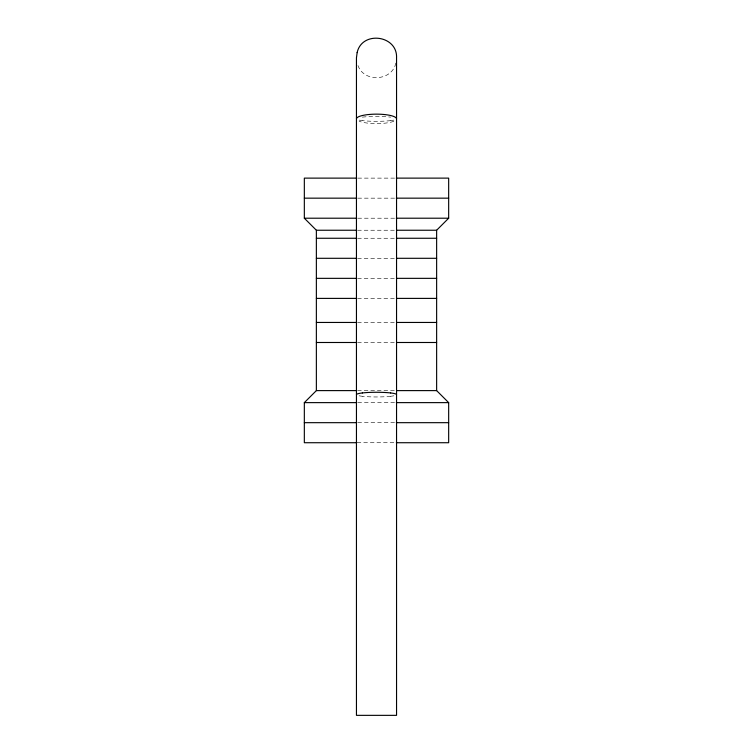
<?xml version="1.0" encoding="UTF-8"?>
<svg xmlns="http://www.w3.org/2000/svg" width="753" height="753" viewBox="0 0 753 753"><rect width="100%" height="100%" fill="white"/><g stroke="black" fill="none" stroke-linecap="round" stroke-linejoin="round"><path stroke-width="0.56" stroke-dasharray="3.77 2.82" d="M395.862 63.073C391.861 81.898 362.353 82.736 357.534 64.043M357.826 178.122L395.174 178.122M357.826 198.161L395.174 198.161M357.826 218.21L395.174 218.21M357.59 230.239L395.41 230.239M357.59 238.259L395.41 238.259M357.59 258.298L395.41 258.298M357.59 278.346L395.41 278.346M357.59 298.395L395.41 298.395M357.59 322.453L395.41 322.453M357.59 342.493L395.41 342.493M357.59 390.609L395.41 390.609M357.826 402.629L395.174 402.629M357.826 422.678L395.174 422.678M357.138 442.726L395.174 442.726M362.334 396.276A20.265 2.363 0 0 1 359.143 395.796M390.675 396.276A19.964 2.325 0 0 1 362.325 396.276M393.857 395.796A20.265 2.363 0 0 1 390.666 396.276M393.857 121.242A20.049 4.734 0 0 1 359.143 121.242M390.675 120.612A19.954 2.419 0 0 1 362.325 120.612M362.334 120.612A20.284 2.457 0 0 1 359.143 120.103M362.325 117.148A19.954 2.419 0 0 1 390.675 117.148M393.857 120.103A20.284 2.457 0 0 1 390.666 120.612"/><path stroke-width="1.13" d="M396.342 442.726L448.666 442.726L448.666 402.629L436.636 390.609L436.636 230.239L448.666 218.21L448.666 178.122L396.342 178.122M356.658 442.726L304.334 442.726L304.334 402.629L316.364 390.609L316.364 230.239L304.334 218.21L304.334 178.122L356.658 178.122M304.334 198.161L356.658 198.161M396.342 198.161L448.666 198.161M304.334 218.21L356.658 218.21M396.342 218.21L448.666 218.21M316.364 230.239L356.47 230.239M396.53 230.239L436.636 230.239M316.364 238.259L356.47 238.259M396.53 238.259L436.636 238.259M316.364 258.298L356.47 258.298M396.53 258.298L436.636 258.298M316.364 278.346L356.47 278.346M396.53 278.346L436.636 278.346M316.364 298.395L356.47 298.395M396.53 298.395L436.636 298.395M316.364 322.453L356.47 322.453M396.53 322.453L436.636 322.453M316.364 342.493L356.47 342.493M396.53 342.493L436.636 342.493M316.364 390.609L356.47 390.609M396.53 390.609L436.636 390.609M304.334 402.629L356.658 402.629M396.342 402.629L448.666 402.629M304.334 422.678L356.658 422.678M396.342 422.678L448.666 422.678M362.325 392.953A19.964 2.325 0 0 1 390.675 392.953M356.451 394.619A20.265 2.363 0 0 1 362.334 392.953M390.666 392.953A20.265 2.363 0 0 1 396.549 394.619M356.451 118.88A20.049 4.734 0 0 1 376.5 114.145A20.049 4.734 0 0 1 396.549 118.88M357.138 52.616L356.451 57.84L356.451 715.35L396.549 715.35L396.549 57.84C397.64 35.165 361.948 30.393 357.138 52.616"/></g></svg>
